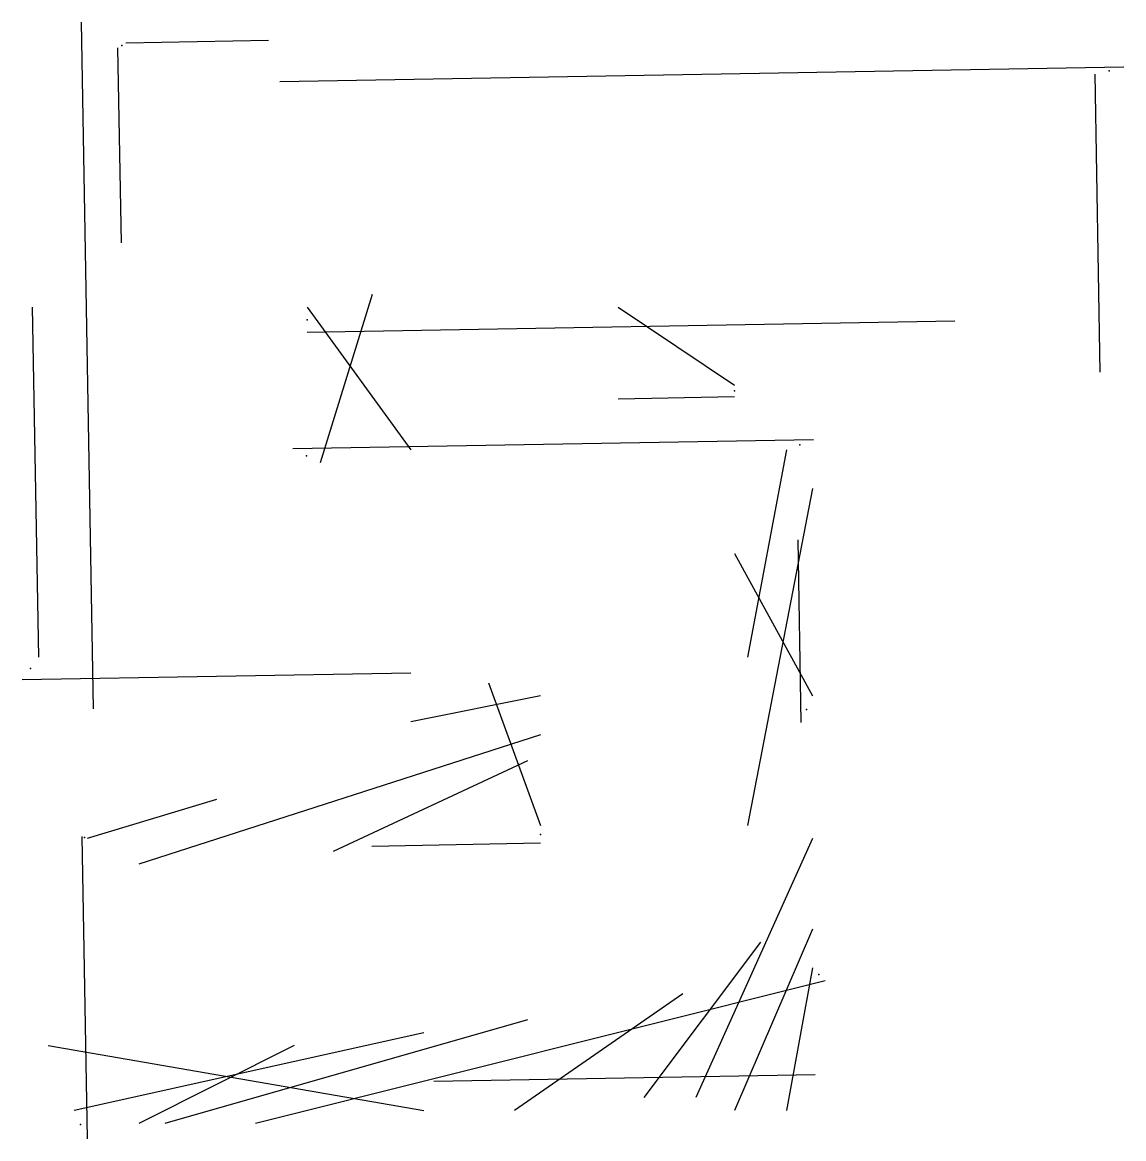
# Model space of a CAD drawing. Header units: metres. Extents: x -0.95 to 3.3, y -0.61 to 3.7.
import ezdxf

# ---------------------------------------------------------------- set-up
doc = ezdxf.new("R2010")
doc.units = ezdxf.units.M

msp = doc.modelspace()

# ---------------------------------------------------------------- linework, layer by layer
at = {"layer": 'ESQUINAS'}
for p in [(-0.566, 3.61), (3.246, 3.513), (0.15, 2.552), (1.8, 2.277), (2.052, 2.069), (0.147, 2.027), (-0.919, 1.206), (2.078, 1.048), (1.05, 0.565), (-0.71, 0.554), (2.125, 0.025), (-0.725, -0.554)]:
    msp.add_point(p, dxfattribs=at)
at = {"layer": 'MUROS'}
for p, q in [((-0.723, 3.7), (-0.677, 1.05)), ((0.001, 3.63), (-0.551, 3.62)), ((-0.582, 3.601), (-0.568, 2.849)), ((3.302, 3.527), (0.044, 3.47)), ((3.19, 3.5), (3.21, 2.35)), ((0.4, 2.65), (0.2, 2)), ((-0.912, 2.6), (-0.888, 1.25)), ((0.15, 2.6), (0.55, 2.05)), ((1.35, 2.6), (1.8, 2.3)), ((2.65, 2.547), (0.15, 2.503)), ((1.8, 2.254), (1.35, 2.246)), ((2.104, 2.089), (0.095, 2.054)), ((2, 2.05), (1.85, 1.25)), ((2.1, 1.9), (1.85, 0.6)), ((2.044, 1.703), (2.056, 0.997)), ((1.8, 1.65), (2.1, 1.1)), ((0.55, 1.188), (-0.95, 1.162)), ((0.85, 1.15), (1.05, 0.6)), ((1.05, 1.1), (0.55, 1)), ((1.05, 0.95), (-0.5, 0.45)), ((1, 0.85), (0.25, 0.5)), ((-0.2, 0.7), (-0.7, 0.55)), ((-0.72, 0.558), (-0.7, -0.609)), ((1.051, 0.531), (0.399, 0.519)), ((2.1, 0.55), (1.65, -0.45)), ((2.1, 0.2), (1.8, -0.5)), ((1.9, 0.15), (1.45, -0.45)), ((2.1, 0.05), (2, -0.5)), ((2.15, 0), (-0.05, -0.55)), ((1.6, -0.05), (0.95, -0.5)), ((1, -0.15), (-0.4, -0.55)), ((0.6, -0.2), (-0.75, -0.5)), ((-0.85, -0.25), (0.6, -0.5)), ((0.1, -0.25), (-0.5, -0.55)), ((2.111, -0.362), (0.639, -0.388))]:
    msp.add_line(p, q, dxfattribs=at)

doc.saveas('drawing.dxf')
